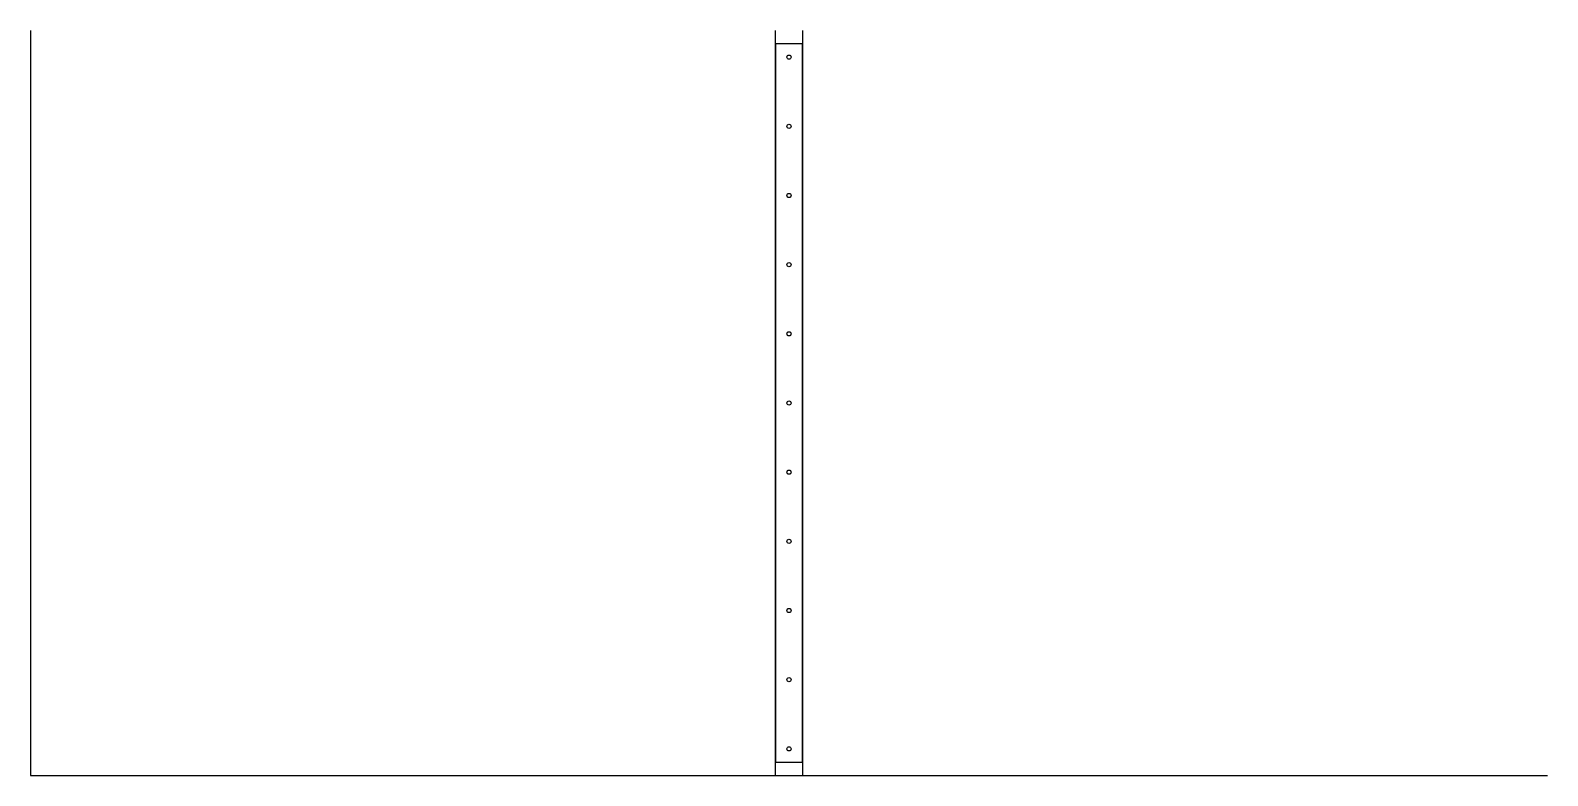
# Model space of a CAD drawing. Header units: millimetres. Extents: x 0 to 1132, y 0 to 556.
import ezdxf

# ---------------------------------------------------------------- set-up
doc = ezdxf.new("R2010")
doc.units = ezdxf.units.MM
doc.layers.get('0').update_dxf_attribs({"linetype": 'CONTINUOUS'})

msp = doc.modelspace()

# ---------------------------------------------------------------- linework, layer by layer
for p, q in [((0, 556), (0, 0)), ((556, 0), (556, 556)), ((576, 556), (576, 0)), ((0, 0), (1132, 0))]:
    msp.add_line(p, q)
msp.add_lwpolyline([(556, 10), (576, 10), (576, 546), (556, 546)], close=True)
for centre in [(566, 536), (566, 484.4), (566, 432.8), (566, 381.2), (566, 329.6), (566, 278), (566, 226.4), (566, 174.8), (566, 123.2), (566, 71.6), (566, 20)]:
    msp.add_circle(centre, 1.59)

doc.saveas('drawing.dxf')
